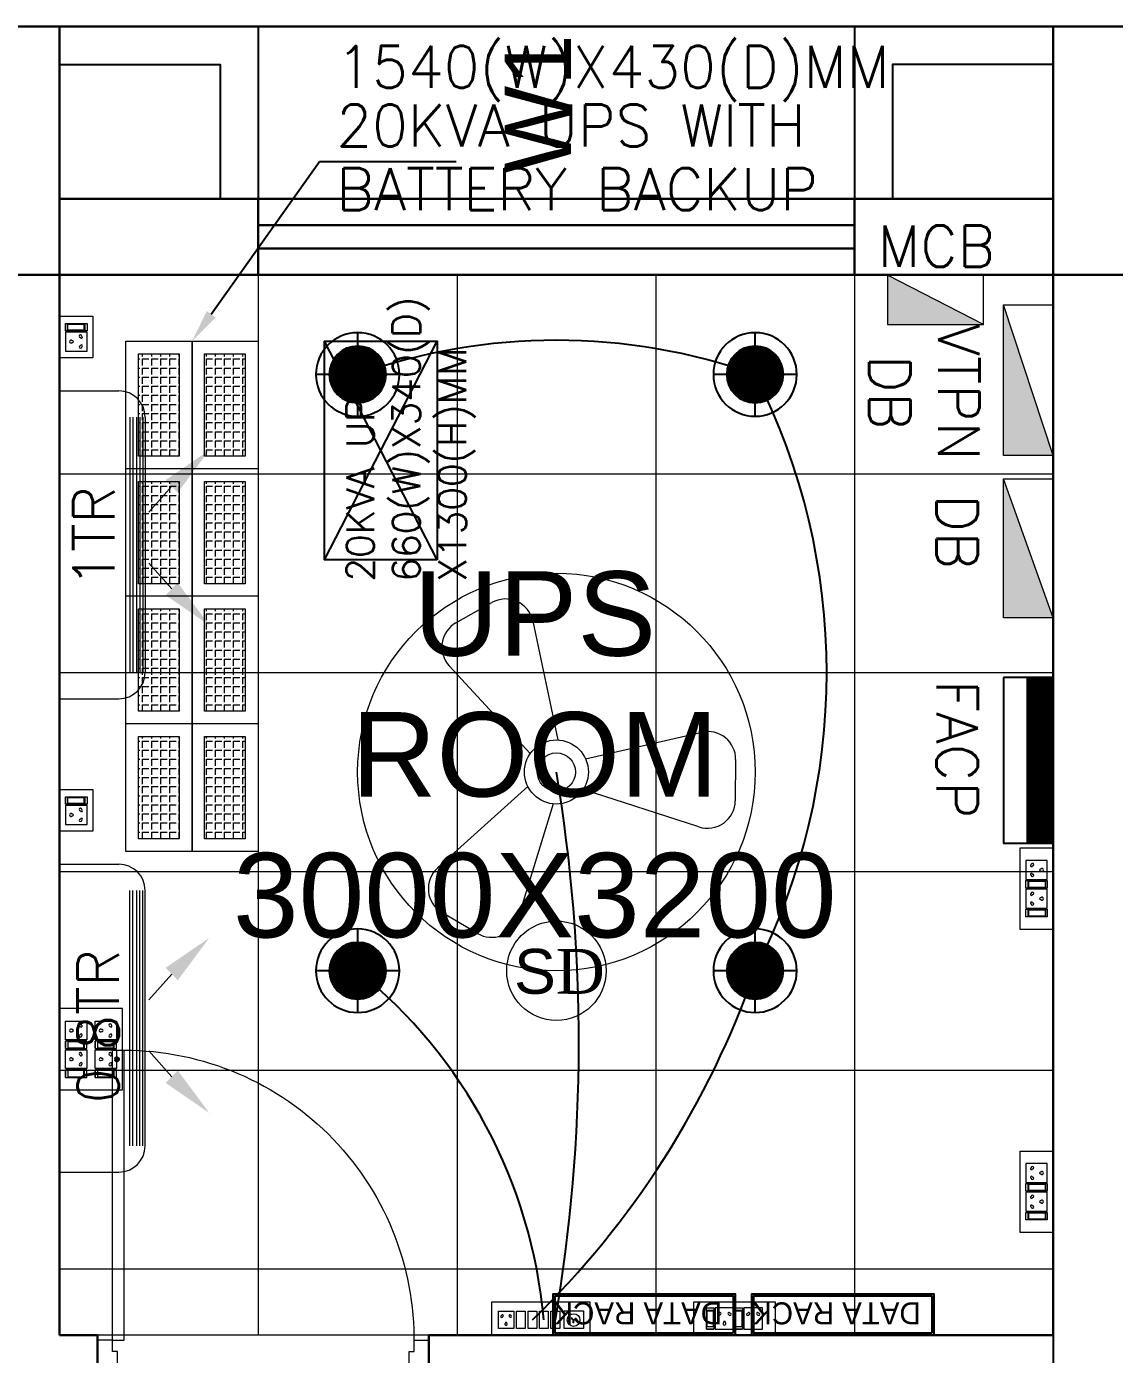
# Model space of a CAD drawing. Header units: millimetres. Extents: x 3552052 to 4144896, y -707811 to -630695.
# Drawn here: x 3582036 to 3585321, y -642084 to -638075 of the extents above; entities that cross this region are included whole.
import ezdxf
from ezdxf import colors
from ezdxf.entities.mleader import LeaderData, LeaderLine
from ezdxf.math import Vec2, Vec3

# ---------------------------------------------------------------- set-up
doc = ezdxf.new("R2010")
doc.units = ezdxf.units.MM
doc.header["$LTSCALE"] = 6
doc.header["$MEASUREMENT"] = 0
doc.linetypes.add('HIDDEN', pattern=[0.375, 0.25, -0.125])
for name, color, linetype, lineweight in [('Chajja', 7, 'CONTINUOUS', 0), ('COL', 5, 'CONTINUOUS', 0), ('DIM', 7, 'CONTINUOUS', 0), ('DOOR', 44, 'CONTINUOUS', 0), ('ELE- DBS', 1, 'CONTINUOUS', 0), ('ELE-1 NO 6-16A RAW POWER SOCKET', 1, 'CONTINUOUS', 0), ('ELE-1200MM CEILINGFAN', 6, 'CONTINUOUS', 0), ('ELE-12W LED', 1, 'CONTINUOUS', 0), ('ELE-12W UPS LIGHT', 3, 'CONTINUOUS', 0), ('ELE-2NOS OF 6-16 RAW POWER SOCKET', 1, 'CONTINUOUS', 0), ('ELE-4M RAW P.SB', 40, 'CONTINUOUS', 0), ('ELE-4M UPS P.SB', 3, 'CONTINUOUS', 0), ('ELE-6M RAW P.SB', 40, 'HIDDEN', 0), ('ELE. 2N0S OF 6-16 UPS SOCKETS', 191, 'CONTINUOUS', 0), ('ELE. DB', 1, 'CONTINUOUS', 0), ('ELE.DB', 1, 'CONTINUOUS', 0), ('FA-BELOW SMOKE DERECTOR', 1, 'CONTINUOUS', 0), ('FA-FIRE ALARM CONTROL PANEL', 3, 'CONTINUOUS', 5), ('HVAC_HI_WALL_1TR', 1, 'CONTINUOUS', 0), ('JOINERY', 7, 'CONTINUOUS', 0), ('M HVAC HIGH WALL UNIT', 3, 'CONTINUOUS', 0), ('MEP_HVAC_TEXT', 7, 'CONTINUOUS', 0), ('TEXT', 5, 'CONTINUOUS', 0), ('WALL', 8, 'CONTINUOUS', 0), ('Window', 161, 'CONTINUOUS', 0)]:
    doc.layers.add(name, color=color, linetype=linetype, lineweight=lineweight)
doc.layers.add('DATA RACK', color=1, linetype='CONTINUOUS')
doc.layers.add('ELE-6A AC SOCKET', color=7, linetype='CONTINUOUS', lineweight=0, true_color=0x00ceb6)
doc.layers.add('ELE-LIGHTING WIRING', color=7, linetype='CONTINUOUS', lineweight=0, true_color=0x63d7b6)
doc.styles.add('ARIAL', font='arial.ttf')
doc.styles.add('PDF Times New Roman', font='times.ttf')
doc.styles.add('ROMANS', font='romans.shx')
doc.styles.get("Standard").update_dxf_attribs({"font": 'SIMPLEX'})
doc.styles.add('Tw Cen MT', font='TCM_____.TTF')
doc.styles.add('VERDANA', font='verdana.ttf')
pattern_1 = [(270, (3255198.743, -130720.16), (27.4669662, -4e-14), [19.9759754, -7.4909908]), (360, (3255198.743, -130720.16), (4e-14, 27.4669662), [19.9759754, -7.4909908])]

# ---------------------------------------------------------------- blocks, each defined once
blk = doc.blocks.new('DATA RACK')
at = {"layer": 'DATA RACK', "color": 1, "ltscale": 5}
for points in [[(0, 0), (0, -1227), (-277.5, -1227), (-277.5, 0)], [(-13.5, -13.5), (-13.5, -1213.5), (-264, -1213.5), (-264, -13.5)]]:
    blk.add_lwpolyline(points, close=True, dxfattribs=at)
at = {"layer": 'DATA RACK', "color": 1, "ltscale": 5, "insert": (-72.2, -89.1), "char_height": 148.31, "width": 1124.346, "attachment_point": 1, "rotation": 270, "style": 'Tw Cen MT'}
blk.add_mtext('DATA RACK', dxfattribs=at)
blk = doc.blocks.new('A$C19B8274B')
at = {"layer": 'DOOR'}
for p, q in [((-45, 925), (-80, 925)), ((-80, 50), (-80, 925)), ((-45, 50), (-45, 925)), ((-45, 50), (-80, 50)), ((-940, -35), (-942.5, -35)), ((-60, -35), (-57.5, -35)), ((-955, -50), (-955, -47.5)), ((-45, -50), (-45, -47.5))]:
    blk.add_line(p, q, dxfattribs=at)
for points in [[(-940, 15), (-955, 15), (-955, 50), (-1000, 50), (-1000, -50), (-955, -50)], [(-60, 15), (-45, 15), (-45, 50), (0, 50), (0, -50), (-45, -50)], [(-940, -35), (-940, 15)], [(-60, -35), (-60, 15)]]:
    blk.add_lwpolyline(points, dxfattribs=at)
at = {"layer": 'DOOR', "color": 145}
blk.add_arc((-80, 50), 875, 90, 182.2924, dxfattribs=at)
at = {"layer": 'DOOR'}
for centre, start, end in [((-955, -35), 270, 0), ((-45, -35), 180, 270)]:
    blk.add_arc(centre, 12.5, start, end, dxfattribs=at)
blk = doc.blocks.new('DSF')
at = {"layer": 'ELE-2NOS OF 6-16 RAW POWER SOCKET', "color": 1, "lineweight": 0, "ltscale": 300}
for p, q in [((3585420.2, -677339.7), (3585420.2, -677404.4)), ((3585420.2, -677339.7), (3585420.2, -677404.4)), ((3585442.7, -677339.7), (3585420.2, -677339.7)), ((3585420.2, -677339.7), (3585442.7, -677339.7)), ((3585422.1, -677346.7), (3585422.1, -677397.3)), ((3585440.8, -677346.7), (3585422.1, -677346.7)), ((3585440.8, -677397.3), (3585440.8, -677346.7)), ((3585442.7, -677404.4), (3585442.7, -677339.7)), ((3585446.5, -677339.7), (3585503.2, -677339.7)), ((3585446.5, -677404.4), (3585446.5, -677339.7)), ((3585503.2, -677339.7), (3585503.2, -677404.4)), ((3585506.9, -677339.7), (3585506.9, -677404.4)), ((3585506.9, -677339.7), (3585506.9, -677404.4)), ((3585529.5, -677339.7), (3585506.9, -677339.7)), ((3585506.9, -677339.7), (3585529.5, -677339.7)), ((3585508.8, -677346.7), (3585508.8, -677397.3)), ((3585527.6, -677346.7), (3585508.8, -677346.7)), ((3585527.6, -677397.3), (3585527.6, -677346.7)), ((3585529.5, -677404.4), (3585529.5, -677339.7)), ((3585533.2, -677404.4), (3585533.2, -677339.7)), ((3585533.2, -677339.7), (3585589.9, -677339.7)), ((3585589.9, -677339.7), (3585589.9, -677404.4)), ((3585420.2, -677404.4), (3585442.7, -677404.4)), ((3585420.2, -677429.4), (3585420.2, -677494.1)), ((3585420.2, -677429.4), (3585420.2, -677494.1)), ((3585442.7, -677429.4), (3585420.2, -677429.4)), ((3585420.2, -677429.4), (3585442.7, -677429.4)), ((3585422.1, -677395.1), (3585440.8, -677395.1)), ((3585422.1, -677397.3), (3585440.8, -677397.3)), ((3585442.7, -677494.1), (3585442.7, -677429.4)), ((3585503.2, -677404.4), (3585446.5, -677404.4)), ((3585446.5, -677429.4), (3585503.2, -677429.4)), ((3585446.5, -677494.1), (3585446.5, -677429.4)), ((3585503.2, -677429.4), (3585503.2, -677494.1)), ((3585506.9, -677404.4), (3585529.5, -677404.4)), ((3585506.9, -677429.4), (3585506.9, -677494.1)), ((3585506.9, -677429.4), (3585506.9, -677494.1)), ((3585529.5, -677429.4), (3585506.9, -677429.4)), ((3585506.9, -677429.4), (3585529.5, -677429.4)), ((3585508.8, -677395.1), (3585527.6, -677395.1)), ((3585508.8, -677397.3), (3585527.6, -677397.3)), ((3585529.5, -677494.1), (3585529.5, -677429.4)), ((3585589.9, -677404.4), (3585533.2, -677404.4)), ((3585533.2, -677494.1), (3585533.2, -677429.4)), ((3585533.2, -677429.4), (3585589.9, -677429.4)), ((3585589.9, -677429.4), (3585589.9, -677494.1)), ((3585422.1, -677436.4), (3585422.1, -677487)), ((3585440.8, -677436.4), (3585422.1, -677436.4)), ((3585440.8, -677487), (3585440.8, -677436.4)), ((3585508.8, -677436.4), (3585508.8, -677487)), ((3585527.6, -677436.4), (3585508.8, -677436.4)), ((3585527.6, -677487), (3585527.6, -677436.4)), ((3585420.2, -677494.1), (3585442.7, -677494.1)), ((3585422.1, -677484.8), (3585440.8, -677484.8)), ((3585422.1, -677487), (3585440.8, -677487)), ((3585503.2, -677494.1), (3585446.5, -677494.1)), ((3585506.9, -677494.1), (3585529.5, -677494.1)), ((3585508.8, -677484.8), (3585527.6, -677484.8)), ((3585508.8, -677487), (3585527.6, -677487)), ((3585589.9, -677494.1), (3585533.2, -677494.1))]:
    blk.add_line(p, q, dxfattribs=at)
blk.add_lwpolyline([(3585382.2, -677512.1), (3585627.9, -677512.1), (3585627.9, -677322), (3585382.2, -677322)], close=True, dxfattribs=at)
for centre, radius, start, end in [((3585458.7, -677384.7), 3.8, 5.2689, 272.51), ((3585461.7, -677387.3), 3.07, 202.6838, 75.0951), ((3585474.8, -677356.1), 4.41, 307.1584, 232.8416), ((3585474.8, -677360.5), 2.81, 161.4031, 18.5969), ((3585488, -677387.3), 3.07, 104.9049, 337.3162), ((3585491, -677384.7), 3.8, 267.49, 174.7311), ((3585545.4, -677384.7), 3.8, 5.2689, 272.51), ((3585548.4, -677387.3), 3.07, 202.6838, 75.0951), ((3585561.5, -677356.1), 4.41, 307.1584, 232.8416), ((3585561.5, -677360.5), 2.81, 161.4031, 18.5969), ((3585574.7, -677387.3), 3.07, 104.9049, 337.3162), ((3585577.7, -677384.7), 3.8, 267.49, 174.7311), ((3585458.7, -677474.4), 3.8, 5.2689, 272.51), ((3585474.8, -677445.8), 4.41, 307.1584, 232.8416), ((3585474.8, -677450.2), 2.81, 161.4031, 18.5969), ((3585491, -677474.4), 3.8, 267.49, 174.7311), ((3585545.4, -677474.4), 3.8, 5.2689, 272.51), ((3585561.5, -677445.8), 4.41, 307.1584, 232.8416), ((3585561.5, -677450.2), 2.81, 161.4031, 18.5969), ((3585577.7, -677474.4), 3.8, 267.49, 174.7311), ((3585461.7, -677477), 3.07, 202.6838, 75.0951), ((3585488, -677477), 3.07, 104.9049, 337.3162), ((3585548.4, -677477), 3.07, 202.6838, 75.0951), ((3585574.7, -677477), 3.07, 104.9049, 337.3162)]:
    blk.add_arc(centre, radius, start, end, dxfattribs=at)
blk = doc.blocks.new('HI WALL SPLIT AC UNIT')
at = {"layer": 'M HVAC HIGH WALL UNIT', "lineweight": 5}
for p, q in [((955021.3, -147903.8), (955950.3, -147903.8)), ((955021.3, -147903.8), (955021.3, -148083)), ((955950.3, -147903.8), (955950.3, -148083)), ((955100.1, -148161.8), (955871.6, -148161.8))]:
    blk.add_line(p, q, dxfattribs=at)
at = {"layer": 'M HVAC HIGH WALL UNIT', "color": 8, "lineweight": 5}
for p, q in [((955100.1, -148115.6), (955871.6, -148115.6)), ((955100.1, -148124.8), (955871.6, -148124.8)), ((955100.1, -148136.4), (955871.6, -148136.4)), ((955100.1, -148145.6), (955871.6, -148145.6)), ((955100.1, -148154.9), (955871.6, -148154.9))]:
    blk.add_line(p, q, dxfattribs=at)
at = {"layer": 'M HVAC HIGH WALL UNIT', "color": 7, "lineweight": 5}
for p, q in [((955309.2, -148242.2), (955386.8, -148173)), ((955619.1, -148242.2), (955541.5, -148173))]:
    blk.add_line(p, q, dxfattribs=at)
at = {"layer": 'M HVAC HIGH WALL UNIT', "lineweight": 5}
for centre, start, end in [((955100.1, -148083), 180, 270), ((955871.6, -148083), 270, 0)]:
    blk.add_arc(centre, 78.8, start, end, dxfattribs=at)
at = {"layer": 'M HVAC HIGH WALL UNIT', "color": 7, "lineweight": 5}
for points in [[(955328.1, -148260.4), (955290.3, -148224), (955199.9, -148355.6)], [(955600.2, -148260.4), (955638, -148224), (955728.3, -148355.6)]]:
    blk.add_solid(points, dxfattribs=at)
blk = doc.blocks.new('HI WALL SPLIT AC UNIT 1TR')
at = {"layer": 'M HVAC HIGH WALL UNIT', "color": 1, "lineweight": 5}
for p, q in [((1294404.3, -128752), (1294404.3, -129681)), ((1294404.3, -128752), (1294583.6, -128752)), ((1294662.3, -128830.7), (1294662.3, -129602.2)), ((1294404.3, -129681), (1294583.6, -129681))]:
    blk.add_line(p, q, dxfattribs=at)
at = {"layer": 'M HVAC HIGH WALL UNIT', "color": 8, "lineweight": 5}
for p, q in [((1294616.1, -128830.7), (1294616.1, -129602.2)), ((1294625.4, -128830.7), (1294625.4, -129602.2)), ((1294636.9, -128830.7), (1294636.9, -129602.2)), ((1294646.2, -128830.7), (1294646.2, -129602.2)), ((1294655.4, -128830.7), (1294655.4, -129602.2))]:
    blk.add_line(p, q, dxfattribs=at)
at = {"layer": 'M HVAC HIGH WALL UNIT', "color": 7, "lineweight": 5}
for p, q in [((1294742.7, -129039.8), (1294673.6, -129117.4)), ((1294742.7, -129349.7), (1294673.6, -129272.1))]:
    blk.add_line(p, q, dxfattribs=at)
at = {"layer": 'M HVAC HIGH WALL UNIT', "color": 1, "lineweight": 5}
for centre, start, end in [((1294583.6, -128830.7), 0, 90), ((1294583.6, -129602.2), 270, 0)]:
    blk.add_arc(centre, 78.8, start, end, dxfattribs=at)
at = {"layer": 'M HVAC HIGH WALL UNIT', "color": 7, "lineweight": 5}
for points in [[(1294760.9, -129058.7), (1294724.5, -129020.9), (1294856.2, -128930.6)], [(1294760.9, -129330.8), (1294724.5, -129368.6), (1294856.2, -129458.9)]]:
    blk.add_solid(points, dxfattribs=at)
blk = doc.blocks.new('EQ2WE')
at = {"layer": 'ELE-6A AC SOCKET', "lineweight": 0}
for p, q in [((-98.7, 169.5), (-215.4, 169.5)), ((-215.4, 169.5), (-215.4, 36.3)), ((-98.7, 36.3), (-98.7, 169.5)), ((-91, 36.3), (-91, 169.5)), ((-91, 169.5), (-44.6, 169.5)), ((-44.6, 169.5), (-91, 169.5)), ((-44.6, 169.5), (-44.6, 36.3)), ((-44.6, 169.5), (-44.6, 36.3)), ((-87.1, 50.8), (-87.1, 155)), ((-87.1, 155), (-48.5, 155)), ((-48.5, 155), (-48.5, 50.8)), ((-215.4, 36.3), (-98.7, 36.3)), ((-44.6, 36.3), (-91, 36.3)), ((-48.5, 55.5), (-87.1, 55.5)), ((-48.5, 50.8), (-87.1, 50.8))]:
    blk.add_line(p, q, dxfattribs=at)
blk.add_lwpolyline([(0, 0), (-257.3, 0), (-257.3, 205.9), (0, 205.9)], close=True, dxfattribs=at)
for centre, radius, start, end in [((-190.3, 76.9), 7.83, 5.26891, 272.51003), ((-157.1, 135.8), 9.08, 307.15837, 232.84163), ((-157.1, 126.7), 5.79, 161.40312, 18.59688), ((-123.8, 76.9), 7.83, 267.48997, 174.73109), ((-184.2, 71.6), 6.31, 202.68381, 75.09514), ((-130, 71.6), 6.31, 104.90486, 337.31619)]:
    blk.add_arc(centre, radius, start, end, dxfattribs=at)
blk = doc.blocks.new('GFG')
at = {"layer": 'ELE.DB'}
h = blk.add_hatch(color=6, dxfattribs=at)
h.dxf.hatch_style = 1
h.paths.add_polyline_path([(3584698, -681927.3), (3584408, -681927.3), (3584408, -682077.1)])
at = {"layer": 'ELE.DB', "color": 6}
blk.add_line((3584698, -681927.3), (3584408, -682077.1), dxfattribs=at)
blk.add_lwpolyline([(3584408, -681927.3), (3584698, -681927.3), (3584698, -682077.1), (3584408, -682077.1)], close=True, dxfattribs=at)
blk = doc.blocks.new('sfdef')
at = {"layer": 'ELE.DB'}
h = blk.add_hatch(color=1, dxfattribs=at)
h.dxf.hatch_style = 1
h.paths.add_polyline_path([(3540236, -682445), (3540236, -682900), (3540385.8, -682900)])
blk.add_line((3540385.8, -682900), (3540236, -682445), dxfattribs=at)
blk.add_lwpolyline([(3540385.8, -682445), (3540385.8, -682900), (3540236, -682900), (3540236, -682445)], close=True, dxfattribs=at)
blk = doc.blocks.new('FER')
at = {"layer": 'ELE.DB'}
h = blk.add_hatch(color=1, dxfattribs=at)
h.dxf.hatch_style = 1
h.paths.add_polyline_path([(3584985.7, -682036.4), (3584985.7, -682456.4), (3585135.5, -682456.4)])
blk.add_line((3585135.5, -682456.4), (3584985.7, -682036.4), dxfattribs=at)
blk.add_lwpolyline([(3585135.5, -682036.4), (3585135.5, -682456.4), (3584985.7, -682456.4), (3584985.7, -682036.4)], close=True, dxfattribs=at)
blk = doc.blocks.new('DFDF')
at = {"layer": 'FA-FIRE ALARM CONTROL PANEL', "linetype": 'ByBlock', "lineweight": 25, "ltscale": 60}
h = blk.add_hatch(dxfattribs=at)
h.set_pattern_fill('ANSI31', color=256, scale=11.87039, angle=270)
h.set_pattern_definition([(315, (67182.53736, 161949.4), (0.0883883476483, 0.0883883476483), [])])
h.paths.add_polyline_path([(3584858.3, -683219.7), (3584858.5, -683719.4), (3584783.5, -683719.4), (3584783.5, -683219.7)])
blk.add_lwpolyline([(3584708.5, -683219.7), (3584708.5, -683719.4), (3584858.5, -683719.4), (3584858.5, -683219.7)], close=True, dxfattribs=at)
at = {"layer": 'FA-FIRE ALARM CONTROL PANEL', "linetype": 'ByBlock', "lineweight": 25, "ltscale": 60, "const_width": 11.9}
blk.add_lwpolyline([(3584783.5, -683219.7), (3584783.5, -683719.4)], dxfattribs=at)
blk = doc.blocks.new('5Y3AQY')
at = {"layer": 'ELE. 2N0S OF 6-16 UPS SOCKETS', "color": 72, "lineweight": 0}
for p, q in [((-311.5, -26.5), (-277.7, -26.5)), ((-311.5, -123.5), (-311.5, -26.5)), ((-311.5, -123.5), (-311.5, -26.5)), ((-308.7, -37), (-280.5, -37)), ((-308.7, -113), (-308.7, -37)), ((-308.7, -40.4), (-280.5, -40.4)), ((-280.5, -37), (-280.5, -113)), ((-277.7, -26.5), (-277.7, -123.5)), ((-272.1, -26.5), (-272.1, -123.5)), ((-187.1, -26.5), (-272.1, -26.5)), ((-187.1, -123.5), (-187.1, -26.5)), ((-181.4, -26.5), (-147.6, -26.5)), ((-181.4, -123.5), (-181.4, -26.5)), ((-181.4, -123.5), (-181.4, -26.5)), ((-178.6, -37), (-150.4, -37)), ((-178.6, -113), (-178.6, -37)), ((-178.6, -40.4), (-150.4, -40.4)), ((-150.4, -37), (-150.4, -113)), ((-147.6, -26.5), (-147.6, -123.5)), ((-57, -26.5), (-142, -26.5)), ((-142, -26.5), (-142, -123.5)), ((-57, -123.5), (-57, -26.5)), ((-280.5, -113), (-308.7, -113)), ((-150.4, -113), (-178.6, -113)), ((-311.5, -123.5), (-277.7, -123.5)), ((-277.7, -123.5), (-311.5, -123.5)), ((-272.1, -123.5), (-187.1, -123.5)), ((-181.4, -123.5), (-147.6, -123.5)), ((-147.6, -123.5), (-181.4, -123.5)), ((-142, -123.5), (-57, -123.5))]:
    blk.add_line(p, q, dxfattribs=at)
blk.add_lwpolyline([(-368.5, 0), (0, 0), (0, -150), (-368.5, -150)], close=True, dxfattribs=at)
for centre, radius, start, end in [((-253.8, -56.1), 5.7, 87.48997, 354.73109), ((-249.3, -52.1), 4.6, 284.90486, 157.31619), ((-209.8, -52.1), 4.6, 22.68381, 255.09514), ((-205.3, -56.1), 5.7, 185.26891, 92.51003), ((-123.7, -56.1), 5.7, 87.48997, 354.73109), ((-119.2, -52.1), 4.6, 284.90486, 157.31619), ((-79.7, -52.1), 4.6, 22.68381, 255.09514), ((-75.2, -56.1), 5.7, 185.26891, 92.51003), ((-229.6, -99), 6.62, 127.15837, 52.84163), ((-229.6, -92.3), 4.22, 341.40312, 198.59688), ((-99.5, -99), 6.62, 127.15837, 52.84163), ((-99.5, -92.3), 4.22, 341.40312, 198.59688)]:
    blk.add_arc(centre, radius, start, end, dxfattribs=at)
blk = doc.blocks.new('DFGG')
at = {"layer": 'ELE-4M RAW P.SB', "color": 40, "ltscale": 10}
for p, q in [((3584873.2, -679064.5), (3584919.4, -679064.5)), ((3584873.2, -679117.2), (3584873.2, -679064.5)), ((3584919.4, -679064.5), (3584919.4, -679117.2)), ((3584690.5, -679090.2), (3584683, -679091.7)), ((3584684.4, -679095.5), (3584690.9, -679091.3)), ((3584692, -679080.7), (3584692.3, -679088.5)), ((3584693.4, -679092), (3584698.4, -679097.8)), ((3584693.5, -679088.6), (3584695.9, -679081.4)), ((3584701, -679094.7), (3584694, -679091.1)), ((3584919.4, -679117.2), (3584873.2, -679117.2))]:
    blk.add_line(p, q, dxfattribs=at)
for points in [[(3584939.4, -679144.9), (3584643.2, -679144.9), (3584643.2, -679044.9), (3584939.4, -679044.9)], [(3584721.1, -679117.6), (3584663.1, -679117.6), (3584663.1, -679064.8), (3584721.1, -679064.8)], [(3584760.8, -679117.2), (3584734.4, -679117.2), (3584734.4, -679064.5), (3584760.8, -679064.5)], [(3584830.2, -679117.2), (3584803.8, -679117.2), (3584803.8, -679064.5), (3584830.2, -679064.5)], [(3584864.9, -679117.2), (3584838.5, -679117.2), (3584838.5, -679064.5), (3584864.9, -679064.5)]]:
    blk.add_lwpolyline(points, close=True, dxfattribs=at)
for radius in [19.1, 1.78]:
    blk.add_circle((3584692.4, -679090.3), radius, dxfattribs=at)
for centre, radius, start, end in [((3584896.3, -679077.8), 3.6, 307.1584, 232.8416), ((3584883.1, -679101.2), 3.1, 5.2689, 272.51), ((3584885.5, -679103.3), 2.5, 202.6838, 75.0951), ((3584896.3, -679081.4), 2.29, 161.4031, 18.5969), ((3584907, -679103.3), 2.5, 104.9049, 337.3162), ((3584909.5, -679101.2), 3.1, 267.49, 174.7311)]:
    blk.add_arc(centre, radius, start, end, dxfattribs=at)
at = {"layer": 'ELE-6M RAW P.SB', "color": 3, "linetype": 'ByBlock'}
blk.add_lwpolyline([(3584795.5, -679117.2), (3584769.1, -679117.2), (3584769.1, -679064.5), (3584795.5, -679064.5)], close=True, dxfattribs=at)
blk = doc.blocks.new('FGDF')
at = {"layer": 'ELE-4M UPS P.SB', "color": 251, "linetype": 'ByBlock'}
for p, q in [((3598489.4, -681421.4), (3598489.4, -684621.4)), ((3599089.4, -681421.4), (3599089.4, -684621.4)), ((3599689.4, -681421.4), (3599689.4, -684621.4)), ((3600289.4, -681421.4), (3600289.4, -684621.4)), ((3597889.4, -682021.4), (3600889.4, -682021.4)), ((3597889.4, -682621.4), (3600889.4, -682621.4)), ((3597889.4, -683221.4), (3600889.4, -683221.4)), ((3597889.4, -683821.4), (3600889.4, -683821.4)), ((3597889.4, -684421.4), (3600889.4, -684421.4))]:
    blk.add_line(p, q, dxfattribs=at)
blk.add_lwpolyline([(3597889.4, -681421.4), (3600889.4, -681421.4), (3600889.4, -684621.4), (3597889.4, -684621.4)], close=True, dxfattribs=at)
blk = doc.blocks.new('A$C07FB25EA')
at = {"layer": 'ELE-1200MM CEILINGFAN', "color": 3}
for p, q in [((6.53, 13.37), (9.47, 11.64)), ((0.26, 2.64), (3.17, 12.07)), ((9.84, 7.94), (2.36, 1.21)), ((-11.8, 4.55), (-2.22, 1.44)), ((-14.84, -1.03), (-14.81, 2.38)), ((-2.41, -1.1), (-12.04, -3.29)), ((2.16, -1.54), (8.87, -8.78)), ((1.96, -12.49), (-0.13, -2.65)), ((8.31, -12.34), (5.35, -14.02))]:
    blk.add_line(p, q, dxfattribs=at)
at = {"layer": 'ELE-1200MM CEILINGFAN', "color": 5, "ltscale": 10}
blk.add_circle((0, 0), 16.45, dxfattribs=at)
at = {"layer": 'ELE-1200MM CEILINGFAN', "color": 3}
for radius in [2.65, 1.58]:
    blk.add_circle((0, 0), radius, dxfattribs=at)
for centre, start, end in [((5.36, 11.38), 59.5281, 162.5229), ((8.3, 9.66), 311.9493, 59.5281), ((-12.51, 2.36), 71.9493, 179.5281), ((-12.54, -1.05), 179.5281, 282.5229), ((7.18, -10.34), 299.5281, 42.5229), ((4.21, -12.02), 191.9493, 299.5281)]:
    blk.add_arc(centre, 2.3, start, end, dxfattribs=at)
blk = doc.blocks.new('18W LED')
at = {"layer": 'ELE-12W LED', "lineweight": 25}
h = blk.add_hatch(dxfattribs=at)
h.set_pattern_fill('ANSI31', color=252)
h.set_pattern_definition([(45, (-1135553.9097, 459369.4158), (-2.24506403, 2.24506403), [])])
edge = h.paths.add_edge_path()
edge.add_arc((0, 0), 85.7, 0, 360)
at = {"layer": 'ELE-12W LED', "color": 1, "lineweight": 25}
for p, q in [((0, -126.1), (0, 126.1)), ((-126.1, 0), (126.1, 0))]:
    blk.add_line(p, q, dxfattribs=at)
for radius in [126.1, 85.7]:
    blk.add_circle((0, 0), radius, dxfattribs=at)
blk = doc.blocks.new('SMOKE DETECTOR')
at = {"layer": 'FA-BELOW SMOKE DERECTOR', "color": 7}
blk.add_circle((931028.7, -118293.9), 166, dxfattribs=at)
at = {"layer": 'FA-BELOW SMOKE DERECTOR', "insert": (930887.1, -118373), "char_height": 150, "attachment_point": 7, "style": 'PDF Times New Roman'}
blk.add_mtext('{\\fArial|b0|i0|c0|p34;S}D', dxfattribs=at)
blk = doc.blocks.new('QWE')
at = {"layer": 'ELE-12W UPS LIGHT', "lineweight": 25}
h = blk.add_hatch(dxfattribs=at)
h.set_pattern_fill('ANSI31', color=8)
h.set_pattern_definition([(45, (-1135553.9097, 459369.4158), (-2.24506403, 2.24506403), [])])
edge = h.paths.add_edge_path()
edge.add_arc((0, 0), 85.7, 0, 360)
at = {"layer": 'ELE-12W UPS LIGHT', "color": 3, "lineweight": 25}
for p, q in [((0, -126.1), (0, 126.1)), ((-126.1, 0), (126.1, 0))]:
    blk.add_line(p, q, dxfattribs=at)
for radius in [126.1, 85.7]:
    blk.add_circle((0, 0), radius, dxfattribs=at)
blk = doc.blocks.new('DSFDF')
at = {"layer": 'ELE- DBS'}
h = blk.add_hatch(dxfattribs=at)
h.set_pattern_fill('ANGLE', color=2, scale=3.932279, angle=270)
h.set_pattern_definition(pattern_1)
h.paths.add_polyline_path([(3580774.4, -674458.7), (3580774.4, -674767.9), (3580651.2, -674767.9), (3580651.2, -674458.7)])
h.paths.add_polyline_path([(3580774.4, -674843.7), (3580774.4, -675152.9), (3580651.2, -675152.9), (3580651.2, -674843.7)])
h.paths.add_polyline_path([(3580574.7, -675228.7), (3580574.7, -675537.9), (3580451.5, -675537.9), (3580451.5, -675228.7)])
h.paths.add_polyline_path([(3580574.7, -674458.7), (3580574.7, -674767.9), (3580451.5, -674767.9), (3580451.5, -674458.7)])
h.paths.add_polyline_path([(3580574.7, -674843.7), (3580574.7, -675152.9), (3580451.5, -675152.9), (3580451.5, -674843.7)])
h.paths.add_polyline_path([(3580774.4, -675228.7), (3580774.4, -675537.9), (3580651.2, -675537.9), (3580651.2, -675228.7)])
h = blk.add_hatch(dxfattribs=at)
h.set_pattern_fill('ANGLE', color=2, scale=3.932279, angle=270)
h.set_pattern_definition(pattern_1)
h.paths.add_polyline_path([(3580774.4, -675613.7), (3580774.4, -675922.9), (3580651.2, -675922.9), (3580651.2, -675613.7)])
h.paths.add_polyline_path([(3580574.7, -675613.7), (3580574.7, -675922.9), (3580451.5, -675922.9), (3580451.5, -675613.7)])
at = {"layer": 'ELE- DBS', "color": 3}
for p, q in [((3580613.5, -674805.8), (3580413.8, -674805.8)), ((3580813.3, -674805.8), (3580613.5, -674805.8)), ((3580613.5, -675190.8), (3580413.8, -675190.8)), ((3580813.3, -675190.8), (3580613.5, -675190.8)), ((3580613.5, -675575.8), (3580413.8, -675575.8)), ((3580813.3, -675575.8), (3580613.5, -675575.8))]:
    blk.add_line(p, q, dxfattribs=at)
for points in [[(3580613.5, -674420.8), (3580613.5, -675960.8), (3580413.8, -675960.8), (3580413.8, -674420.8)], [(3580813.3, -674420.8), (3580813.3, -675960.8), (3580613.5, -675960.8), (3580613.5, -674420.8)], [(3580574.7, -674458.7), (3580574.7, -674767.9), (3580451.5, -674767.9), (3580451.5, -674458.7)], [(3580774.4, -674458.7), (3580774.4, -674767.9), (3580651.2, -674767.9), (3580651.2, -674458.7)], [(3580574.7, -674843.7), (3580574.7, -675152.9), (3580451.5, -675152.9), (3580451.5, -674843.7)], [(3580774.4, -674843.7), (3580774.4, -675152.9), (3580651.2, -675152.9), (3580651.2, -674843.7)], [(3580574.7, -675228.7), (3580574.7, -675537.9), (3580451.5, -675537.9), (3580451.5, -675228.7)], [(3580774.4, -675228.7), (3580774.4, -675537.9), (3580651.2, -675537.9), (3580651.2, -675228.7)], [(3580574.7, -675613.7), (3580574.7, -675922.9), (3580451.5, -675922.9), (3580451.5, -675613.7)], [(3580774.4, -675613.7), (3580774.4, -675922.9), (3580651.2, -675922.9), (3580651.2, -675613.7)]]:
    blk.add_lwpolyline(points, close=True, dxfattribs=at)

msp = doc.modelspace()

# ---------------------------------------------------------------- linework, layer by layer
at = {"layer": 'Chajja', "color": 7, "lineweight": 30, "ltscale": 200}
msp.add_line((3585135.5, -638075.4), (3582135.5, -638075.4), dxfattribs=at)
msp.add_line((3585135.5, -638075.4), (3582135.5, -638075.4), dxfattribs=at)
at = {"layer": 'COL', "color": 7, "lineweight": 30}
for points in [[(3581385.5, -638825.4), (3582135.5, -638825.4), (3582135.5, -638075.4), (3581385.5, -638075.4)], [(3585885.5, -638825.4), (3585135.5, -638825.4), (3585135.5, -638075.4), (3585885.5, -638075.4)]]:
    msp.add_lwpolyline(points, close=True, dxfattribs=at)
at = {"layer": 'ELE- DBS', "color": 3, "lineweight": -3}
for p, q in [((3583275.4, -639685.4), (3582935, -639025.4)), ((3582935, -639685.4), (3583275.4, -639025.4))]:
    msp.add_line(p, q, dxfattribs=at)
msp.add_lwpolyline([(3583275.4, -639685.4), (3582935, -639685.4), (3582935, -639025.4), (3583275.4, -639025.4)], close=True, dxfattribs=at)
at = {"layer": 'ELE-LIGHTING WIRING', "lineweight": -3}
for centre, radius, start, end in [((3583635.5, -640819.4), 1796.9, 70.4936, 109.5064), ((3582471, -640025.7), 1980.8, 332.9768, 27.0232), ((3578745.3, -641143.2), 4958.1, 350.2894, 9.4904), ((3581681.9, -640037.5), 2703.7, 314.0867, 340.8211)]:
    msp.add_arc(centre, radius, start, end, dxfattribs=at)
at = {"layer": 'ELE-LIGHTING WIRING', "color": 254, "lineweight": -3, "true_color": 0xdebad0}
msp.add_arc((3582073.6, -642115.6), 1530.1, 5.1049, 51.0496, dxfattribs=at)
at = {"layer": 'WALL', "color": 7, "lineweight": 30}
for p, q in [((3585135.5, -638595.4), (3582135.5, -638595.4)), ((3582135.5, -638825.4), (3582135.6, -642025.4)), ((3582135.6, -642025.4), (3582135.5, -638825.4)), ((3585135.5, -638825.4), (3582135.5, -638825.4)), ((3585135.5, -642025.4), (3585135.5, -638825.4)), ((3582250.3, -642025.4), (3582135.6, -642025.4)), ((3582250.3, -642140.4), (3582250.3, -642025.4)), ((3585135.5, -642025.4), (3583250.6, -642025.4)), ((3583250.6, -642025.4), (3583250.6, -642140.4))]:
    msp.add_line(p, q, dxfattribs=at)
at = {"layer": 'WALL', "color": 251, "lineweight": -3}
for points in [[(3582135.5, -638075.4), (3582735.5, -638075.4), (3582735.5, -638595.4)], [(3582135.5, -638075.4), (3582735.5, -638075.4), (3582735.5, -638595.4)], [(3585135.5, -638075.4), (3584535.5, -638075.4), (3584535.5, -638595.4)], [(3582135.5, -638190.4), (3582620.5, -638190.4), (3582620.5, -638595.4)], [(3582135.5, -638190.4), (3582620.5, -638190.4), (3582620.5, -638595.4)], [(3585135.5, -638190.4), (3584650.5, -638190.4), (3584650.5, -638595.4)], [(3579725.7, -638825.4), (3585135.5, -638825.4), (3585135.5, -644790.4)]]:
    msp.add_lwpolyline(points, dxfattribs=at)
at = {"layer": 'WALL', "color": 251, "lineweight": -3, "elevation": 0}
for points in [[(3585135.5, -638075.4), (3584535.5, -638075.4), (3584535.5, -638595.4)], [(3585135.5, -638190.4), (3584650.5, -638190.4), (3584650.5, -638595.4)]]:
    msp.add_lwpolyline(points, dxfattribs=at)
at = {"layer": 'Window', "color": 7, "lineweight": 30}
for points in [[(3584535.5, -638595.4), (3584535.5, -638825.4), (3582735.5, -638825.4), (3582735.5, -638595.4)], [(3584535.5, -638595.4), (3584535.5, -638825.4), (3582735.5, -638825.4), (3582735.5, -638595.4)], [(3584535.5, -638675.4), (3584535.5, -638745.4), (3582735.5, -638745.4), (3582735.5, -638675.4)], [(3584535.5, -638675.4), (3584535.5, -638745.4), (3582735.5, -638745.4), (3582735.5, -638675.4)]]:
    msp.add_lwpolyline(points, close=True, dxfattribs=at)

# ---------------------------------------------------------------- block references
at = {"layer": 'DATA RACK', "lineweight": -3, "ltscale": 2, "xscale": 0.4482539656214374, "yscale": 0.4482539656214374, "zscale": 0.4482539656214374, "rotation": 270}
for p in [(3584175.5, -642025.4), (3584775.5, -642025.4)]:
    msp.add_blockref('DATA RACK', p, dxfattribs=at)
at = {"layer": 'DOOR', "color": 251, "lineweight": -3, "xscale": -1, "rotation": 359.9999999999843}
msp.add_blockref('A$C19B8274B', (3582250.6, -642090.4), dxfattribs=at)
at = {"layer": 'ELE- DBS', "color": 0, "lineweight": -3}
for name, p in [('sfdef', (44749.7, 43529.6)), ('FER', (0, 42595.9))]:
    msp.add_blockref(name, p, dxfattribs=at)
at = {"layer": 'ELE-1 NO 6-16A RAW POWER SOCKET', "color": 0, "lineweight": -3, "rotation": 90}
msp.add_blockref('DSF', (2904813.6, -4226667.6), dxfattribs=at)
at = {"layer": 'ELE-1200MM CEILINGFAN', "color": 7, "lineweight": 30, "ltscale": 8, "xscale": 36.47592107175105, "yscale": 36.47592107175105, "zscale": 36.47592107175105, "rotation": 180}
msp.add_blockref('A$C07FB25EA', (3583635.5, -640325.7), dxfattribs=at)
at = {"layer": 'ELE-12W LED', "color": 6, "lineweight": -3, "xscale": -1}
for p in [(3583035.5, -639125.7), (3584235.5, -639125.7), (3584235.5, -640925.7)]:
    msp.add_blockref('18W LED', p, dxfattribs=at)
at = {"layer": 'ELE-12W UPS LIGHT', "lineweight": -3, "xscale": -1}
msp.add_blockref('QWE', (3583035.5, -640925.7), dxfattribs=at)
at = {"layer": 'ELE-4M UPS P.SB', "color": 7, "lineweight": 30}
msp.add_blockref('FGDF', (-15753.9, 42595.7), dxfattribs=at)
at = {"layer": 'ELE-4M UPS P.SB', "color": 0, "lineweight": -3, "xscale": -1, "rotation": 180}
msp.add_blockref('GFG', (227.5, -1320902.6), dxfattribs=at)
at = {"layer": 'ELE-4M UPS P.SB', "color": 0, "lineweight": -3, "rotation": 180}
msp.add_blockref('DFGG', (7168380, -1321070.3), dxfattribs=at)
at = {"layer": 'ELE-6A AC SOCKET', "color": 254, "lineweight": -3, "true_color": 0xdebad0, "xscale": 0.4891628617315313, "yscale": 0.4891628617315313, "zscale": 0.4891628617315313, "rotation": 90}
for p in [(3582236.2, -638949.6), (3582236.2, -640378.6)]:
    msp.add_blockref('EQ2WE', p, dxfattribs=at)
at = {"layer": 'ELE. 2N0S OF 6-16 UPS SOCKETS', "color": 3, "lineweight": -3, "xscale": 0.6666666666661493, "yscale": 0.6666666666661493, "zscale": 0.6666666666661493, "rotation": 90}
for p in [(3585035.5, -640555.1), (3585035.5, -641469.8)]:
    msp.add_blockref('5Y3AQY', p, dxfattribs=at)
at = {"layer": 'ELE. 2N0S OF 6-16 UPS SOCKETS', "color": 3, "lineweight": -3, "xscale": 0.6666666666661493, "yscale": 0.6666666666661493, "zscale": 0.6666666666661493}
msp.add_blockref('5Y3AQY', (3584296.1, -641925.4), dxfattribs=at)
at = {"layer": 'ELE. DB', "lineweight": -3}
msp.add_blockref('DSFDF', (1921.8, 35395.4), dxfattribs=at)
at = {"layer": 'FA-BELOW SMOKE DERECTOR', "color": 6, "lineweight": -3, "xscale": 0.9035551315104862, "yscale": 0.9035551315104862, "zscale": 0.9035551315104862}
msp.add_blockref('SMOKE DETECTOR', (2742399.8, -534040.6), dxfattribs=at)
at = {"layer": 'FA-FIRE ALARM CONTROL PANEL', "color": 1, "lineweight": -3}
msp.add_blockref('DFDF', (277.1, 43179.3), dxfattribs=at)
at = {"layer": 'HVAC_HI_WALL_1TR', "lineweight": -3}
msp.add_blockref('HI WALL SPLIT AC UNIT 1TR', (2287731.2, -510423.5), dxfattribs=at)
at = {"layer": 'M HVAC HIGH WALL UNIT', "color": 1, "lineweight": -3, "rotation": 89.99999999999999}
msp.add_blockref('HI WALL SPLIT AC UNIT', (3434231.8, -1596554.7), dxfattribs=at)

# ---------------------------------------------------------------- texts
at = {"layer": 'DIM', "color": 7, "lineweight": -3, "insert": (3583570.3, -640274.2), "char_height": 255, "width": 2294.815, "attachment_point": 5, "style": 'ARIAL'}
msp.add_mtext('UPS\\PROOM 3000X3200', dxfattribs=at)
at = {"layer": 'ELE. DB', "color": 0, "lineweight": -3, "insert": (3583001.5, -639750.9), "char_height": 83.335, "width": 1525.509, "attachment_point": 1, "rotation": 90}
msp.add_mtext('{\\Fromans.shx|c0;20KVA UPS\\P660(W)X340(D)\\PX1300(H)MM\\P} ', dxfattribs=at)
at = {"layer": 'JOINERY', "color": 251, "lineweight": -3, "style": 'ARIAL', "width": 1}
msp.add_text('W1', height=200, rotation=90, dxfattribs=at).set_placement((3583679.8, -638518))
msp.add_text('W1', height=200, rotation=90, dxfattribs=at).set_placement((3583679.8, -638518))
at = {"layer": 'MEP_HVAC_TEXT', "color": 0, "lineweight": -3, "char_height": 125, "attachment_point": 3, "style": 'VERDANA'}
for s, width, insert, rotation in [('{\\Fromans|c0;\\C256;MCB}', 1718.699, (3584959.6, -638675.8), 359.9931), ('\\pxqc;{\\Fromans|c0;\\C256;VTPN DB}', 669.486, (3584913.3, -639514.4), 269.9931), ('{\\Fromans|c0;\\C256;1TR}', 1718.699, (3582176.5, -639462.9), 89.9931), ('\\pxqc;{\\Fromans|c0;\\C256; DB}', 669.486, (3584908.1, -639892.5), 269.9931), ('\\pxqc;{\\Fromans|c0;\\C256; FACP}', 669.486, (3584908.1, -640549.1), 269.9931), ('{\\Fromans|c0;\\C256;0.8TR}', 1718.699, (3582189.1, -640860.7), 89.9931)]:
    msp.add_mtext_dynamic_manual_height_columns(s, width=width, gutter_width=750, heights=[0], dxfattribs=dict(at, insert=insert, rotation=rotation))
at = {"layer": 'TEXT', "color": 0, "lineweight": -3, "ltscale": 12, "style": 'ROMANS'}
for s, p in [('1540(W)X430(D)MM', (3582971, -638260.1, -101230.8)), ('20KVA UPS WITH', (3582971, -638437.2, -101230.8)), ('BATTERY BACKUP', (3582971, -638629.4, -101230.8))]:
    msp.add_text(s, height=126.167, dxfattribs=at).set_placement(p)

# ---------------------------------------------------------------- leaders
at = {"layer": 'TEXT', "color": 0, "lineweight": -3, "ltscale": 12}
ml = msp.add_multileader_mtext('Standard', dxfattribs=at)
ml.set_content(' ')
ml.set_leader_properties()
ml.build(insert=Vec2(0, 0))
ml.multileader.update_dxf_attribs({"dogleg_length": 412.4, "arrow_head_size": 100})
ctx = ml.context
ctx.base_point, ctx.arrow_head_size, ctx.plane_origin, ctx.plane_x_axis, ctx.plane_y_axis = Vec3(3583340.2, -638482.7), 100, Vec3(3582580.6, -638346.2), Vec3(-1, 0), Vec3(0, -1)
ctx.text_align_type = 2
notes = []
notes.append((ctx, [(0, (1, 1, 0), (3582920.2, -638482.7), (1, 0), 412.4, [(0, [(3582535.3, -639025.4)], 0, [])])]))
ctx.mtext.insert, ctx.mtext.text_direction, ctx.mtext.rotation, ctx.mtext.alignment, ctx.mtext.flow_direction = Vec3(3583334.6, -638485.1), Vec3(-1, 0), 3.141593, 3, 5
for ctx, leaders in notes:
    for number, flags, end, landing, length, lines in leaders:
        leader = LeaderData()
        leader.index, (leader.has_last_leader_line, leader.has_dogleg_vector, leader.attachment_direction) = number, flags
        leader.last_leader_point, leader.dogleg_vector, leader.dogleg_length = Vec3(end), Vec3(landing), length
        for number, points, colour, breaks in lines:
            line = LeaderLine()
            line.index, line.vertices, line.color, line.breaks = number, Vec3.list(points), colors.encode_raw_color(colour), breaks
            leader.lines.append(line)
        ctx.leaders.append(leader)

doc.saveas('drawing.dxf')
